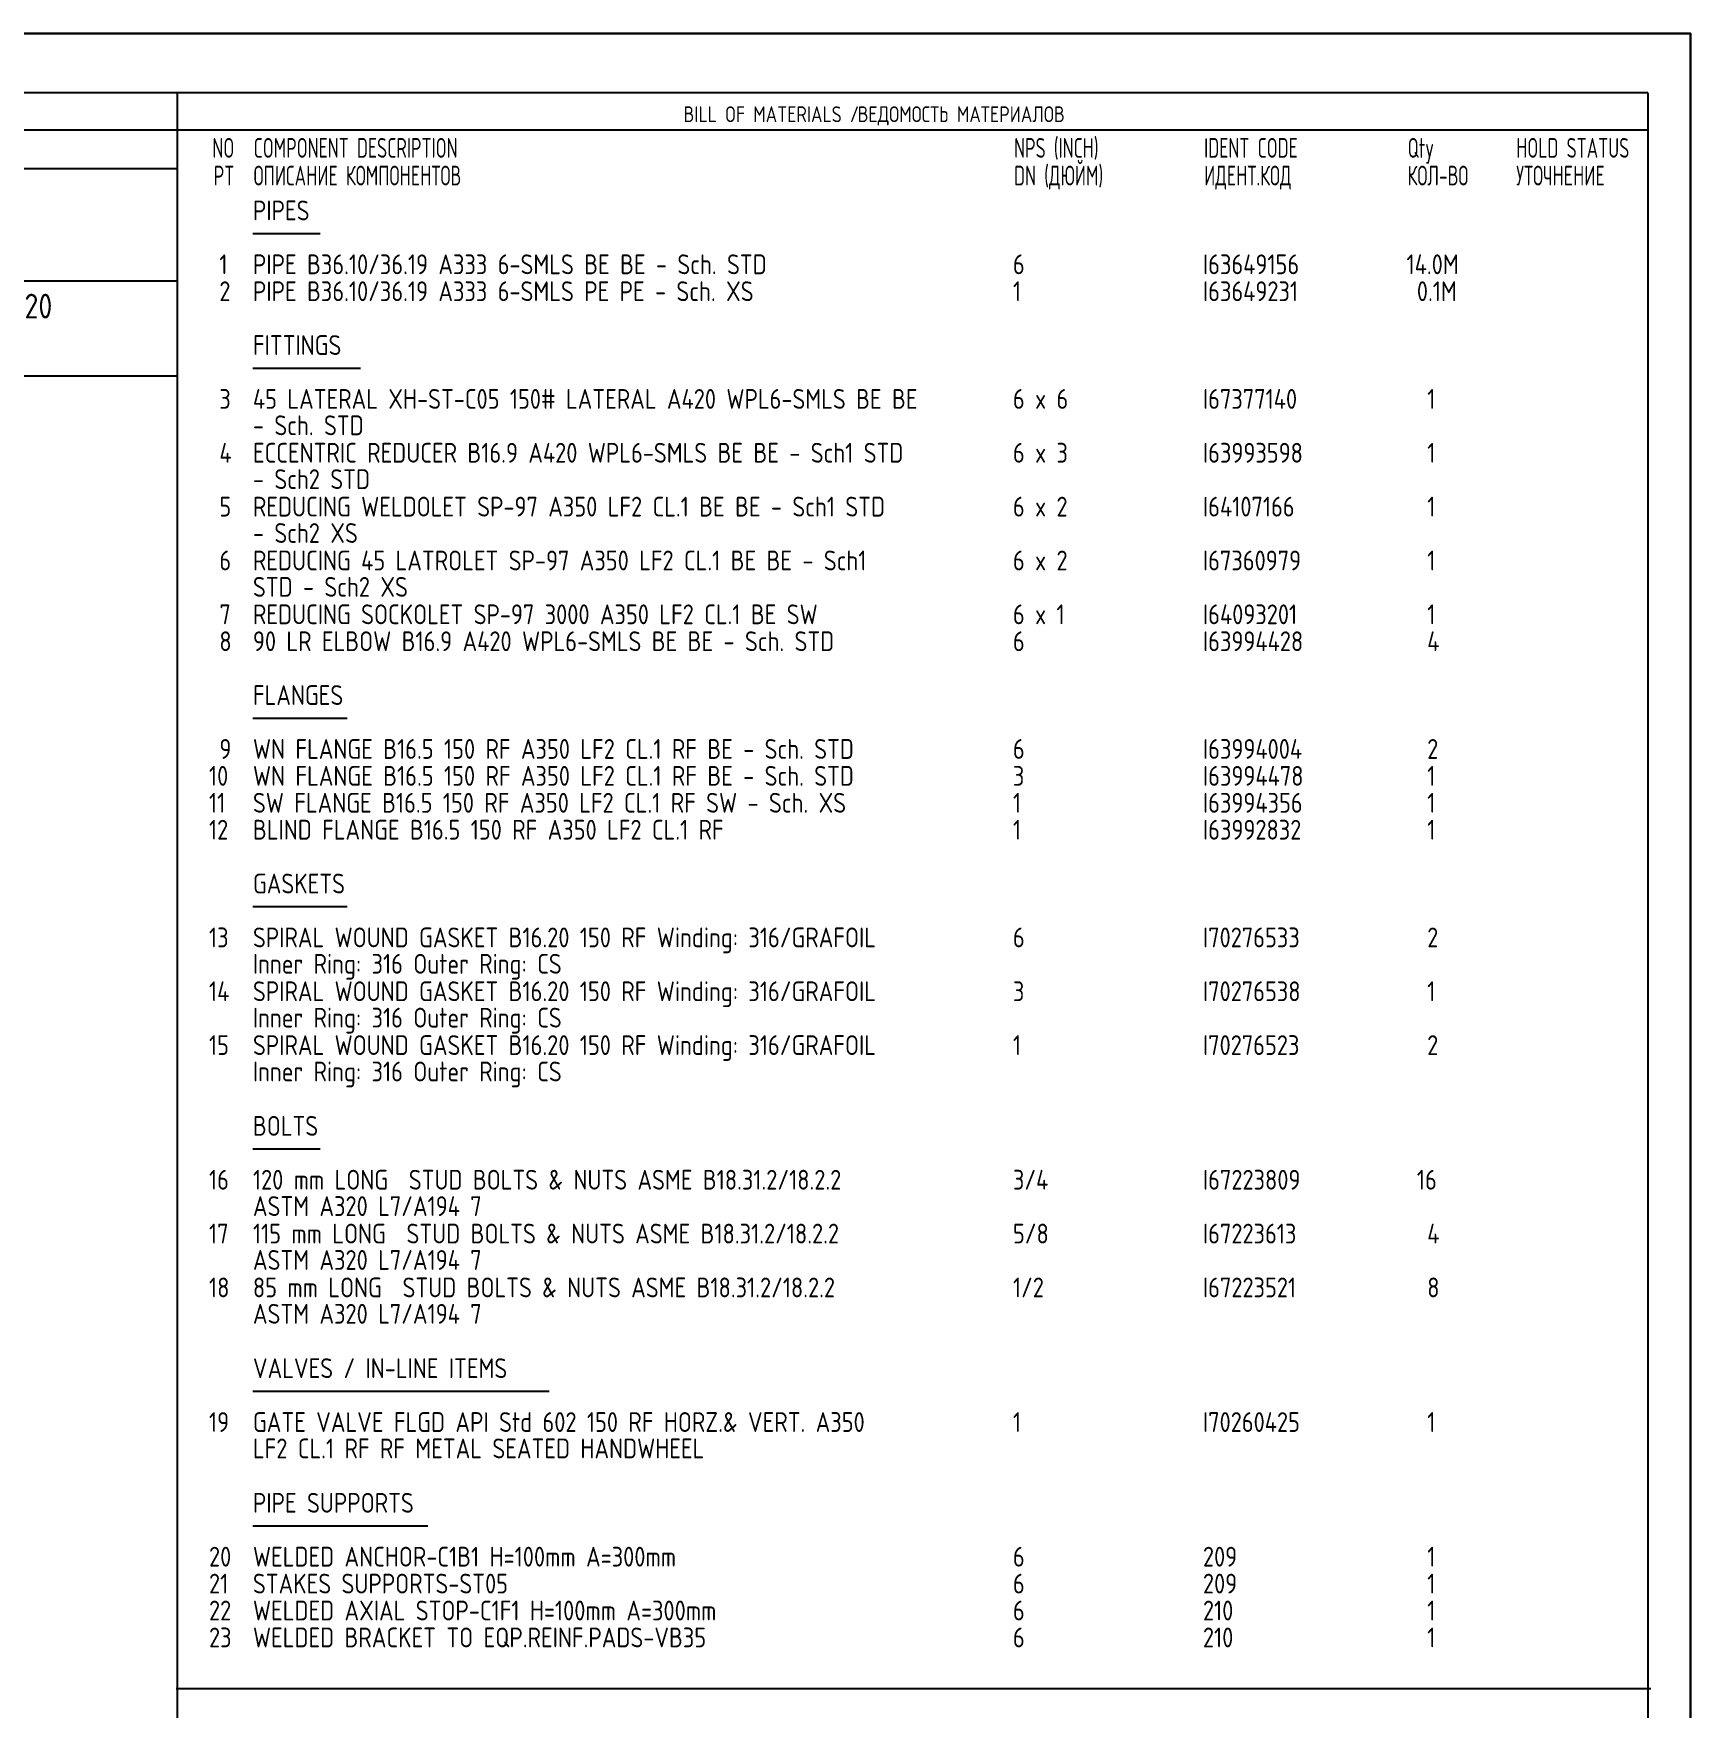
# Model space of a CAD drawing. Extents: x 0 to 594, y 0 to 420.
# Drawn here: x 384.7 to 594, y 208.4 to 420 of the extents above; entities that cross this region are included whole.
import ezdxf
from ezdxf.enums import TextEntityAlignment as Align

# ---------------------------------------------------------------- set-up
doc = ezdxf.new("R2010")
doc.units = 0
doc.header["$MEASUREMENT"] = 0
doc.linetypes.add('BORDER_2012_SLN$0$8001.Solid', pattern=[0])
for name, color, linetype in [('BORDER_2012_SLN$0$2', 7, 'Continuous'), ('BORDER_2012_SLN$0$GT_1', 7, 'Continuous'), ('GT_1', 7, 'Continuous')]:
    doc.layers.add(name, color=color, linetype=linetype)
for name, color, linetype, lineweight in [('BORDER_2012_SLN$0$BG_Level_1', 7, 'BORDER_2012_SLN$0$8001.Solid', 25), ('BORDER_2012_SLN$0$Level_1', 7, 'BORDER_2012_SLN$0$8001.Solid', 25), ('BORDER_2012_SLN$0$Level_18', 7, 'BORDER_2012_SLN$0$8001.Solid', 25)]:
    doc.layers.add(name, color=color, linetype=linetype, lineweight=lineweight)
doc.styles.add('BORDER_2012_SLN$0$GOST type A', font='GOST type A')
doc.styles.add('BORDER_2012_SLN$0$HTX1', font='')
doc.styles.add('HTX1', font='')
doc.styles.get('BORDER_2012_SLN$0$HTX1').set_extended_font_data('GOST type A')
doc.styles.get('HTX1').set_extended_font_data('GOST type A')

# ---------------------------------------------------------------- blocks, each defined once
blk = doc.blocks.new('BORDER_2012_SLN')
at = {"layer": 'BORDER_2012_SLN$0$2'}
blk.add_line((162.42, 407.85), (588.6, 407.85), dxfattribs=at)
at = {"layer": 'BORDER_2012_SLN$0$Level_1', "color": 7, "lineweight": -3}
for p, q in [((588.6, 412.5), (25.4, 412.5)), ((402.9, 7.5), (402.9, 412.5)), ((588.6, 412.5), (588.6, 7.5)), ((402.75, 402.9), (188.39, 402.9)), ((402.9, 388.7), (162.37, 388.68)), ((402.9, 376.7), (25.4, 376.7))]:
    blk.add_line(p, q, dxfattribs=at)
at = {"layer": 'BORDER_2012_SLN$0$Level_18', "color": 7, "lineweight": -3, "flags": 128}
blk.add_lwpolyline([(0, 0), (0, 420), (594, 420), (594, 0)], close=True, dxfattribs=at)
at = {"layer": 'BORDER_2012_SLN$0$BG_Level_1', "color": 7, "style": 'BORDER_2012_SLN$0$GOST type A'}
for s, p in [('BILL OF MATERIALS / ', (466.8, 408.8)), ('ВЕДОМОСТЬ МАТЕРИАЛОВ', (488.8, 408.8))]:
    blk.add_text(s, height=2, dxfattribs=at).set_placement(p)
at = {"layer": 'BORDER_2012_SLN$0$GT_1', "style": 'BORDER_2012_SLN$0$HTX1', "width": 0.8}
for s, p in [('NO', (410.06, 404.3)), ('PT', (410.06, 400.8))]:
    blk.add_text(s, height=2.5, dxfattribs=at).set_placement(p, align=Align.RIGHT)
for s, p in [('COMPONENT DESCRIPTION', (412.5, 404.3)), ('NPS (INCH)', (508.56, 404.3)), ('IDENT CODE', (532.56, 404.3)), ('Qty', (558.27, 404.3)), ('HOLD STATUS', (571.99, 404.3)), ('ОПИСАНИЕ КОМПОНЕНТОВ', (412.5, 400.8)), ('DN (ДЮЙМ)', (508.56, 400.8)), ('ИДЕНТ.КОД', (532.56, 400.8)), ('КОЛ-ВО', (558.27, 400.8)), ('УТОЧНЕНИЕ', (571.99, 400.8))]:
    blk.add_text(s, height=2.5, dxfattribs=at).set_placement(p)

msp = doc.modelspace()

# ---------------------------------------------------------------- linework, layer by layer
at = {"layer": 'GT_1', "flags": 128}
for points in [[(0, 0), (594, 0), (594, 420), (0, 420), (0, 0)], [(420.914, 394.704), (412.414, 394.704)], [(426.014, 377.697), (412.414, 377.697)], [(424.314, 333.48), (412.414, 333.48)], [(424.314, 309.67), (412.414, 309.67)], [(420.914, 279.058), (412.414, 279.058)], [(449.814, 248.446), (412.414, 248.446)], [(434.514, 231.439), (412.414, 231.439)], [(402.7, 210.92), (589, 210.92)]]:
    msp.add_lwpolyline(points, dxfattribs=at)

# ---------------------------------------------------------------- block references
at = {"linetype": 'Continuous'}
msp.add_blockref('BORDER_2012_SLN', (0, 0), dxfattribs=at)

# ---------------------------------------------------------------- texts
at = {"layer": 'GT_1', "style": 'HTX1', "width": 1.02}
for s, height, p in [('PIPES', 2.5, (412.414, 396.395)), ('  1', 2.5, (405.557, 389.592)), ('PIPE B36.10/36.19 A333 6-SMLS BE BE - Sch. STD', 2.5, (412.414, 389.592)), ('6', 2.5, (508.414, 389.592)), ('I63649156', 2.5, (532.414, 389.592)), ('14.0M', 2.5, (558.129, 389.592)), ('  2', 2.5, (405.557, 386.19)), ('PIPE B36.10/36.19 A333 6-SMLS PE PE - Sch. XS', 2.5, (412.414, 386.19)), ('1', 2.5, (508.414, 386.19)), ('I63649231', 2.5, (532.414, 386.19)), (' 0.1M', 2.5, (558.129, 386.19)), ('SLN-2725-8768-25-F-2720', 3.125, (345, 384)), ('FITTINGS', 2.5, (412.414, 379.388)), ('  3', 2.5, (405.557, 372.585)), ('45 LATERAL XH-ST-C05 150# LATERAL A420 WPL6-SMLS BE BE', 2.5, (412.414, 372.585)), ('6 x 6', 2.5, (508.414, 372.585)), ('I67377140', 2.5, (532.414, 372.585)), ('  1', 2.5, (558.129, 372.585)), ('- Sch. STD', 2.5, (412.414, 369.252)), ('  4', 2.5, (405.557, 365.782)), ('ECCENTRIC REDUCER B16.9 A420 WPL6-SMLS BE BE - Sch1 STD', 2.5, (412.414, 365.782)), ('6 x 3', 2.5, (508.414, 365.782)), ('I63993598', 2.5, (532.414, 365.782)), ('  1', 2.5, (558.129, 365.782)), ('- Sch2 STD', 2.5, (412.414, 362.449)), ('  5', 2.5, (405.557, 358.98)), ('REDUCING WELDOLET SP-97 A350 LF2 CL.1 BE BE - Sch1 STD', 2.5, (412.414, 358.98)), ('6 x 2', 2.5, (508.414, 358.98)), ('I64107166', 2.5, (532.414, 358.98)), ('  1', 2.5, (558.129, 358.98)), ('- Sch2 XS', 2.5, (412.414, 355.646)), ('  6', 2.5, (405.557, 352.177)), ('REDUCING 45 LATROLET SP-97 A350 LF2 CL.1 BE BE - Sch1', 2.5, (412.414, 352.177)), ('6 x 2', 2.5, (508.414, 352.177)), ('I67360979', 2.5, (532.414, 352.177)), ('  1', 2.5, (558.129, 352.177)), ('STD - Sch2 XS', 2.5, (412.414, 348.844)), ('  7', 2.5, (405.557, 345.374)), ('REDUCING SOCKOLET SP-97 3000 A350 LF2 CL.1 BE SW', 2.5, (412.414, 345.374)), ('6 x 1', 2.5, (508.414, 345.374)), ('I64093201', 2.5, (532.414, 345.374)), ('  1', 2.5, (558.129, 345.374)), ('  8', 2.5, (405.557, 341.973)), ('90 LR ELBOW B16.9 A420 WPL6-SMLS BE BE - Sch. STD', 2.5, (412.414, 341.973)), ('6', 2.5, (508.414, 341.973)), ('I63994428', 2.5, (532.414, 341.973)), ('  4', 2.5, (558.129, 341.973)), ('FLANGES', 2.5, (412.414, 335.17)), ('  9', 2.5, (405.557, 328.367)), ('WN FLANGE B16.5 150 RF A350 LF2 CL.1 RF BE - Sch. STD', 2.5, (412.414, 328.367)), ('6', 2.5, (508.414, 328.367)), ('I63994004', 2.5, (532.414, 328.367)), ('  2', 2.5, (558.129, 328.367)), (' 10', 2.5, (405.557, 324.966)), ('WN FLANGE B16.5 150 RF A350 LF2 CL.1 RF BE - Sch. STD', 2.5, (412.414, 324.966)), ('3', 2.5, (508.414, 324.966)), ('I63994478', 2.5, (532.414, 324.966)), ('  1', 2.5, (558.129, 324.966)), (' 11', 2.5, (405.557, 321.565)), ('SW FLANGE B16.5 150 RF A350 LF2 CL.1 RF SW - Sch. XS', 2.5, (412.414, 321.565)), ('1', 2.5, (508.414, 321.565)), ('I63994356', 2.5, (532.414, 321.565)), ('  1', 2.5, (558.129, 321.565)), (' 12', 2.5, (405.557, 318.163)), ('BLIND FLANGE B16.5 150 RF A350 LF2 CL.1 RF', 2.5, (412.414, 318.163)), ('1', 2.5, (508.414, 318.163)), ('I63992832', 2.5, (532.414, 318.163)), ('  1', 2.5, (558.129, 318.163)), ('GASKETS', 2.5, (412.414, 311.361)), (' 13', 2.5, (405.557, 304.558)), ('SPIRAL WOUND GASKET B16.20 150 RF Winding: 316/GRAFOIL', 2.5, (412.414, 304.558)), ('6', 2.5, (508.414, 304.558)), ('I70276533', 2.5, (532.414, 304.558)), ('  2', 2.5, (558.129, 304.558)), ('Inner Ring: 316 Outer Ring: CS', 2.5, (412.414, 301.224)), (' 14', 2.5, (405.557, 297.755)), ('SPIRAL WOUND GASKET B16.20 150 RF Winding: 316/GRAFOIL', 2.5, (412.414, 297.755)), ('3', 2.5, (508.414, 297.755)), ('I70276538', 2.5, (532.414, 297.755)), ('  1', 2.5, (558.129, 297.755)), ('Inner Ring: 316 Outer Ring: CS', 2.5, (412.414, 294.422)), (' 15', 2.5, (405.557, 290.952)), ('SPIRAL WOUND GASKET B16.20 150 RF Winding: 316/GRAFOIL', 2.5, (412.414, 290.952)), ('1', 2.5, (508.414, 290.952)), ('I70276523', 2.5, (532.414, 290.952)), ('  2', 2.5, (558.129, 290.952)), ('Inner Ring: 316 Outer Ring: CS', 2.5, (412.414, 287.619)), ('BOLTS', 2.5, (412.414, 280.748)), (' 16', 2.5, (405.557, 273.946)), ('120 mm LONG  STUD BOLTS & NUTS ASME B18.31.2/18.2.2', 2.5, (412.414, 273.946)), ('3/4', 2.5, (508.414, 273.946)), ('I67223809', 2.5, (532.414, 273.946)), (' 16', 2.5, (558.129, 273.946)), ('ASTM A320 L7/A194 7', 2.5, (412.414, 270.612)), (' 17', 2.5, (405.557, 267.143)), ('115 mm LONG  STUD BOLTS & NUTS ASME B18.31.2/18.2.2', 2.5, (412.414, 267.143)), ('5/8', 2.5, (508.414, 267.143)), ('I67223613', 2.5, (532.414, 267.143)), ('  4', 2.5, (558.129, 267.143)), ('ASTM A320 L7/A194 7', 2.5, (412.414, 263.81)), (' 18', 2.5, (405.557, 260.34)), ('85 mm LONG  STUD BOLTS & NUTS ASME B18.31.2/18.2.2', 2.5, (412.414, 260.34)), ('1/2', 2.5, (508.414, 260.34)), ('I67223521', 2.5, (532.414, 260.34)), ('  8', 2.5, (558.129, 260.34)), ('ASTM A320 L7/A194 7', 2.5, (412.414, 257.007)), ('VALVES / IN-LINE ITEMS', 2.5, (412.414, 250.136)), (' 19', 2.5, (405.557, 243.333)), ('GATE VALVE FLGD API Std 602 150 RF HORZ.& VERT. A350', 2.5, (412.414, 243.333)), ('1', 2.5, (508.414, 243.333)), ('I70260425', 2.5, (532.414, 243.333)), ('  1', 2.5, (558.129, 243.333)), ('LF2 CL.1 RF RF METAL SEATED HANDWHEEL', 2.5, (412.414, 240)), ('PIPE SUPPORTS', 2.5, (412.414, 233.129)), (' 20', 2.5, (405.557, 226.327)), ('WELDED ANCHOR-C1B1 H=100mm A=300mm', 2.5, (412.414, 226.327)), ('6', 2.5, (508.414, 226.327)), ('209', 2.5, (532.414, 226.327)), ('  1', 2.5, (558.129, 226.327)), (' 21', 2.5, (405.557, 222.925)), ('STAKES SUPPORTS-ST05', 2.5, (412.414, 222.925)), ('6', 2.5, (508.414, 222.925)), ('209', 2.5, (532.414, 222.925)), ('  1', 2.5, (558.129, 222.925)), (' 22', 2.5, (405.557, 219.524)), ('WELDED AXIAL STOP-C1F1 H=100mm A=300mm', 2.5, (412.414, 219.524)), ('6', 2.5, (508.414, 219.524)), ('210', 2.5, (532.414, 219.524)), ('  1', 2.5, (558.129, 219.524)), (' 23', 2.5, (405.557, 216.122)), ('WELDED BRACKET TO EQP.REINF.PADS-VB35', 2.5, (412.414, 216.122)), ('6', 2.5, (508.414, 216.122)), ('210', 2.5, (532.414, 216.122)), ('  1', 2.5, (558.129, 216.122))]:
    msp.add_text(s, height=height, dxfattribs=at).set_placement(p)

doc.saveas('drawing.dxf')
